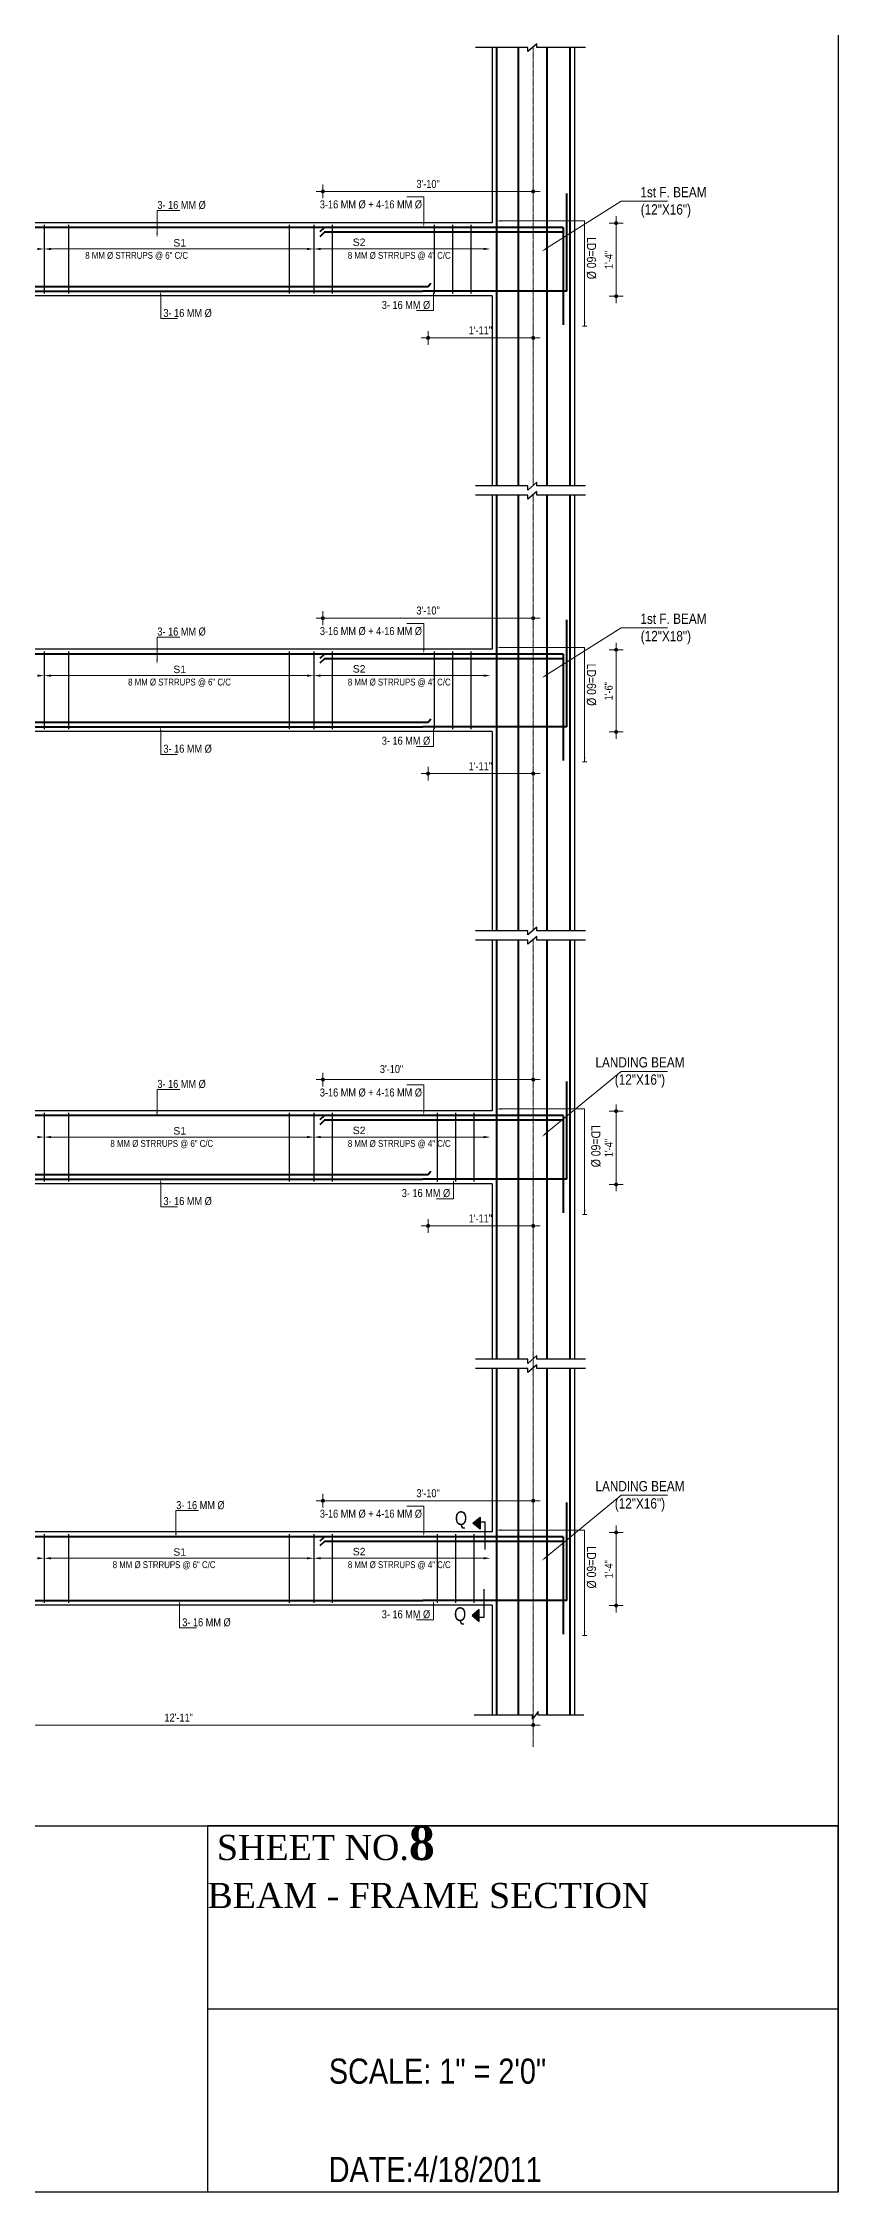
# Model space of a CAD drawing. Header units: inches. Extents: x 57837 to 133168, y 6972 to 27776.
# Drawn here: x 75823 to 76519, y 12664 to 14545 of the extents above; entities that cross this region are included whole.
import ezdxf

# ---------------------------------------------------------------- set-up
doc = ezdxf.new("R2010")
doc.units = ezdxf.units.IN
doc.header["$MEASUREMENT"] = 0
doc.linetypes.add('CENTER', pattern=[2, 1.25, -0.25, 0.25, -0.25])
doc.linetypes.add('CENTER2', pattern=[1.125, 0.75, -0.125, 0.125, -0.125])
for name, color, linetype, lineweight in [('CENTER', 9, 'CENTER', 5), ('DIM', 2, 'Continuous', 13), ('ROD', 1, 'Continuous', 40), ('STIRRUPS', 4, 'Continuous', 30)]:
    doc.layers.add(name, color=color, linetype=linetype, lineweight=lineweight)
for name, color, linetype in [('elevation', 3, 'Continuous'), ('text', 255, 'Continuous'), ('walls', 32, 'Continuous')]:
    doc.layers.add(name, color=color, linetype=linetype)
doc.styles.add('Arial', font='arial.ttf', dxfattribs={"height": 6.5})
doc.styles.get("Standard").update_dxf_attribs({"font": 'ARIALN.TTF', "height": 7})

msp = doc.modelspace()

# ---------------------------------------------------------------- hatches: boundary and pattern name
at = {"lineweight": 13}
h = msp.add_hatch(color=256, dxfattribs=at)
edge = h.paths.add_edge_path()
edge.add_arc((76068.4, 14414.7), 1.42, 180, 540)
h = msp.add_hatch(color=256, dxfattribs=at)
edge = h.paths.add_edge_path()
edge.add_arc((76252.4, 14414.7), 1.42, 0, 360)
h = msp.add_hatch(color=256, dxfattribs=at)
edge = h.paths.add_edge_path()
edge.add_arc((76325, 14387), 1.42, 90, 450)
h = msp.add_hatch(color=256, dxfattribs=at)
edge = h.paths.add_edge_path()
edge.add_arc((76325, 14323), 1.42, -90, 270)
h = msp.add_hatch(color=256, dxfattribs=at)
edge = h.paths.add_edge_path()
edge.add_arc((76160.4, 14286.6), 1.42, 180, 540)
h = msp.add_hatch(color=256, dxfattribs=at)
edge = h.paths.add_edge_path()
edge.add_arc((76252.4, 14286.6), 1.42, 0, 360)
h = msp.add_hatch(color=256, dxfattribs=at)
edge = h.paths.add_edge_path()
edge.add_arc((76068.4, 14041.4), 1.42, 180, 540)
h = msp.add_hatch(color=256, dxfattribs=at)
edge = h.paths.add_edge_path()
edge.add_arc((76252.4, 14041.4), 1.42, 0, 360)
h = msp.add_hatch(color=256, dxfattribs=at)
edge = h.paths.add_edge_path()
edge.add_arc((76325, 14013.8), 1.42, 90, 450)
h = msp.add_hatch(color=256, dxfattribs=at)
edge = h.paths.add_edge_path()
edge.add_arc((76325, 13941.8), 1.42, -90, 270)
h = msp.add_hatch(color=256, dxfattribs=at)
edge = h.paths.add_edge_path()
edge.add_arc((76160.4, 13905.4), 1.42, 180, 540)
h = msp.add_hatch(color=256, dxfattribs=at)
edge = h.paths.add_edge_path()
edge.add_arc((76252.4, 13905.4), 1.42, 0, 360)
h = msp.add_hatch(color=256, dxfattribs=at)
edge = h.paths.add_edge_path()
edge.add_arc((76068.4, 13637.7), 1.42, 180, 540)
h = msp.add_hatch(color=256, dxfattribs=at)
edge = h.paths.add_edge_path()
edge.add_arc((76252.4, 13637.7), 1.42, 0, 360)
h = msp.add_hatch(color=256, dxfattribs=at)
edge = h.paths.add_edge_path()
edge.add_arc((76325, 13610), 1.42, 90, 450)
h = msp.add_hatch(color=256, dxfattribs=at)
edge = h.paths.add_edge_path()
edge.add_arc((76325, 13546), 1.42, -90, 270)
h = msp.add_hatch(color=256, dxfattribs=at)
edge = h.paths.add_edge_path()
edge.add_arc((76160.4, 13509.7), 1.42, 180, 540)
h = msp.add_hatch(color=256, dxfattribs=at)
edge = h.paths.add_edge_path()
edge.add_arc((76252.4, 13509.7), 1.42, 0, 360)
h = msp.add_hatch(color=256, dxfattribs=at)
edge = h.paths.add_edge_path()
edge.add_arc((76068.4, 13269.2), 1.42, 180, 540)
h = msp.add_hatch(color=256, dxfattribs=at)
edge = h.paths.add_edge_path()
edge.add_arc((76252.4, 13269.2), 1.42, 0, 360)
h = msp.add_hatch(color=256, dxfattribs=at)
edge = h.paths.add_edge_path()
edge.add_arc((76325, 13241.5), 1.42, 90, 450)
h = msp.add_hatch(color=256, dxfattribs=at)
edge = h.paths.add_edge_path()
edge.add_arc((76325, 13177.5), 1.42, -90, 270)
h = msp.add_hatch(color=256, dxfattribs=at)
edge = h.paths.add_edge_path()
edge.add_arc((76252.4, 13073), 1.42, 0, 360)
at = {"layer": 'text'}
for points in [[(76199.7, 13249.6), (76206, 13254.8), (76206, 13244.4)], [(76198.9, 13168.9), (76205.2, 13163.7), (76205.2, 13174.1)]]:
    msp.add_hatch(color=256, dxfattribs=at).paths.add_polyline_path(points)

# ---------------------------------------------------------------- linework, layer by layer
at = {"color": 1}
for p, q in [((76519.2, 16390.9), (76519.2, 12664.4)), ((76519.2, 12664.4), (73178.2, 12664.4))]:
    msp.add_line(p, q, dxfattribs=at)
for p, q in [((76216.4, 14540.7), (76216.4, 14387.4)), ((76288.4, 14541.1), (76288.4, 14323.4)), ((76288.4, 14541.1), (76288.4, 14387.4)), ((76288.4, 14540.7), (76288.4, 14387.4)), ((76168.5, 14387.4), (75668.4, 14387.4)), ((76216.4, 14387.4), (76168.5, 14387.4)), ((76216.4, 14323.4), (75668.4, 14323.4)), ((76216.4, 14323.4), (76216.4, 14157.1)), ((76288.4, 14323.4), (76288.4, 14157.1)), ((76216.4, 14149), (76216.4, 14014.2)), ((76288.4, 14149.3), (76288.4, 13942.2)), ((76288.4, 14149.3), (76288.4, 14014.2)), ((76288.4, 14149), (76288.4, 14014.2)), ((76168.5, 14014.2), (75668.4, 14014.2)), ((76216.4, 14014.2), (76168.5, 14014.2)), ((76216.4, 13942.2), (75668.4, 13942.2)), ((76216.4, 13942.2), (76216.4, 13767.9)), ((76288.4, 13942.2), (76288.4, 13767.9)), ((76216.4, 13759.7), (76216.4, 13610.5)), ((76288.4, 13759.7), (76288.4, 13546.5)), ((76288.4, 13759.7), (76288.4, 13610.5)), ((76288.4, 13759.7), (76288.4, 13610.5)), ((76168.5, 13610.5), (75668.4, 13610.5)), ((76216.4, 13610.5), (76168.5, 13610.5)), ((76216.4, 13546.5), (75668.4, 13546.5)), ((76216.4, 13546.5), (76216.4, 13393)), ((76288.4, 13546.5), (76288.4, 13393)), ((76216.4, 13384.9), (76216.4, 13242)), ((76288.4, 13384.9), (76288.4, 13178)), ((76288.4, 13384.9), (76288.4, 13242)), ((76288.4, 13384.9), (76288.4, 13242)), ((76168.5, 13242), (75668.4, 13242)), ((76216.4, 13242), (76168.5, 13242)), ((76216.4, 13178), (75668.4, 13178)), ((76216.4, 13178), (76216.4, 13081.6)), ((76288.4, 13178), (76288.4, 13081.6)), ((73178.2, 12984.9), (76519.2, 12984.9)), ((76519.2, 12984.9), (75967.3, 12984.9)), ((75967.3, 12984.9), (75967.3, 12664.4)), ((76519.2, 12664.4), (76519.2, 12984.9)), ((76519.2, 12824.3), (75967.3, 12824.3)), ((76519.2, 12664.4), (76519.2, 12824.3))]:
    msp.add_line(p, q)
at = {"lineweight": 13}
for p, q in [((76074.4, 14414.7), (76062.4, 14414.7)), ((76068.4, 14408.7), (76068.4, 14420.7)), ((76246.4, 14414.7), (76258.4, 14414.7)), ((76252.4, 14420.7), (76252.4, 14408.7)), ((76319, 14387), (76331, 14387)), ((76325, 14381), (76325, 14393)), ((76325, 14329), (76325, 14317)), ((76331, 14323), (76319, 14323)), ((76160.4, 14280.6), (76160.4, 14292.6)), ((76252.4, 14292.6), (76252.4, 14280.6)), ((76166.4, 14286.6), (76154.4, 14286.6)), ((76246.4, 14286.6), (76258.4, 14286.6)), ((76068.4, 14035.4), (76068.4, 14047.4)), ((76252.4, 14047.4), (76252.4, 14035.4)), ((76074.4, 14041.4), (76062.4, 14041.4)), ((76246.4, 14041.4), (76258.4, 14041.4)), ((76319, 14013.8), (76331, 14013.8)), ((76325, 14007.8), (76325, 14019.8)), ((76331, 13941.8), (76319, 13941.8)), ((76325, 13947.8), (76325, 13935.8)), ((76166.4, 13905.4), (76154.4, 13905.4)), ((76160.4, 13899.4), (76160.4, 13911.4)), ((76246.4, 13905.4), (76258.4, 13905.4)), ((76252.4, 13911.4), (76252.4, 13899.4)), ((76074.4, 13637.7), (76062.4, 13637.7)), ((76068.4, 13631.7), (76068.4, 13643.7)), ((76246.4, 13637.7), (76258.4, 13637.7)), ((76252.4, 13643.7), (76252.4, 13631.7)), ((76325, 13604), (76325, 13616)), ((76319, 13610), (76331, 13610)), ((76331, 13546), (76319, 13546)), ((76325, 13552), (76325, 13540)), ((76166.4, 13509.7), (76154.4, 13509.7)), ((76160.4, 13503.7), (76160.4, 13515.7)), ((76246.4, 13509.7), (76258.4, 13509.7)), ((76252.4, 13515.7), (76252.4, 13503.7)), ((76068.4, 13263.2), (76068.4, 13275.2)), ((76252.4, 13275.2), (76252.4, 13263.2)), ((76074.4, 13269.2), (76062.4, 13269.2)), ((76246.4, 13269.2), (76258.4, 13269.2)), ((76319, 13241.5), (76331, 13241.5)), ((76325, 13235.5), (76325, 13247.5)), ((76325, 13183.5), (76325, 13171.5)), ((76331, 13177.5), (76319, 13177.5)), ((76246.4, 13073), (76258.4, 13073)), ((76252.4, 13079), (76252.4, 13067))]:
    msp.add_line(p, q, dxfattribs=at)
for centre in [(76068.4, 14414.7), (76252.4, 14414.7), (76325, 14387), (76325, 14323), (76160.4, 14286.6), (76252.4, 14286.6), (76068.4, 14041.4), (76252.4, 14041.4), (76325, 14013.8), (76325, 13941.8), (76160.4, 13905.4), (76252.4, 13905.4), (76068.4, 13637.7), (76252.4, 13637.7), (76325, 13610), (76325, 13546), (76160.4, 13509.7), (76252.4, 13509.7), (76068.4, 13269.2), (76252.4, 13269.2), (76325, 13241.5), (76325, 13177.5), (76252.4, 13073)]:
    msp.add_circle(centre, 1.42, dxfattribs=at)
at = {"layer": 'CENTER', "linetype": 'CENTER2', "lineweight": 5}
for p, q in [((76252.4, 14541.2), (76252.4, 14157.6)), ((76252.4, 14149.4), (76252.4, 13768.3)), ((76252.4, 13760.2), (76252.4, 13053.9))]:
    msp.add_line(p, q, dxfattribs=at)
at = {"layer": 'DIM'}
for p, q in [((76072.4, 14414.7), (76248.4, 14414.7)), ((76325, 14383), (76325, 14327)), ((76248.4, 14286.6), (76164.4, 14286.6)), ((76072.4, 14041.4), (76248.4, 14041.4)), ((76325, 14009.8), (76325, 13945.8)), ((76248.4, 13905.4), (76164.4, 13905.4)), ((76072.4, 13637.7), (76248.4, 13637.7)), ((76325, 13606), (76325, 13550)), ((76248.4, 13509.7), (76164.4, 13509.7)), ((76072.4, 13269.2), (76248.4, 13269.2)), ((76325, 13237.5), (76325, 13181.5)), ((76248.4, 13073), (75636.4, 13073))]:
    msp.add_line(p, q, dxfattribs=at)
at = {"layer": 'DIM', "ltscale": 3, "extrusion": (0, 0, -1)}
for p, q in [((76156.6, 14410.1), (76141.8, 14410.1)), ((76156.6, 14387.6), (76156.6, 14410.1)), ((76224.4, 14389), (76297.4, 14389)), ((76297.4, 14389), (76297.4, 14296.8)), ((75926.4, 14323.5), (75926.4, 14303.5)), ((75926.4, 14303.5), (75941.2, 14303.5)), ((76156.6, 14036.8), (76141.8, 14036.8)), ((76156.6, 14014.3), (76156.6, 14036.8)), ((76224.4, 14015.7), (76297.4, 14015.7)), ((76297.4, 14015.7), (76297.4, 13915.6)), ((75926.4, 13942.2), (75926.4, 13922.2)), ((75926.4, 13922.2), (75941.2, 13922.2)), ((76156.6, 13633.1), (76141.8, 13633.1)), ((76156.6, 13610.6), (76156.6, 13633.1)), ((76224.4, 13612), (76297.4, 13612)), ((76297.4, 13612), (76297.4, 13519.8)), ((75926.4, 13546.5), (75926.4, 13526.5)), ((75926.4, 13526.5), (75941.2, 13526.5)), ((76156.6, 13264.6), (76141.8, 13264.6)), ((76156.6, 13242.1), (76156.6, 13264.6)), ((76224.4, 13243.5), (76297.4, 13243.5)), ((76297.4, 13243.5), (76297.4, 13151.3)), ((75942.9, 13178), (75942.9, 13158)), ((75942.9, 13158), (75957.7, 13158))]:
    msp.add_line(p, q, dxfattribs=at)
at = {"layer": 'DIM', "lineweight": 13}
for p, q in [((76263.3, 14364.5), (76329.4, 14406.1)), ((76329.4, 14406.1), (76369.9, 14406.1)), ((75923.2, 14378.3), (75923.2, 14398.1)), ((75923.2, 14398.1), (75943.1, 14398.1)), ((76263.3, 13991.2), (76329.4, 14032.8)), ((76329.4, 14032.8), (76369.9, 14032.8)), ((75923.2, 14005.1), (75923.2, 14024.8)), ((75923.2, 14024.8), (75943.1, 14024.8)), ((76263, 13590.2), (76329.4, 13644.9)), ((76329.4, 13644.9), (76369.9, 13644.9)), ((75923.2, 13609.4), (75923.2, 13629.1)), ((75923.2, 13629.1), (75943.1, 13629.1)), ((76263, 13219.4), (76329.4, 13274.1)), ((76329.4, 13274.1), (76369.9, 13274.1)), ((75939.7, 13240.9), (75939.7, 13260.6)), ((75939.7, 13260.6), (75959.6, 13260.6))]:
    msp.add_line(p, q, dxfattribs=at)
at = {"layer": 'DIM', "lineweight": 9}
for p, q in [((76054.4, 14364.4), (75830.4, 14364.4)), ((76209, 14364.4), (76066.4, 14364.4)), ((76054.4, 13991.1), (75830.4, 13991.1)), ((76209, 13991.1), (76066.4, 13991.1)), ((76054.4, 13587.4), (75830.4, 13587.4)), ((76209, 13587.4), (76066.4, 13587.4)), ((76054.4, 13218.9), (75830.4, 13218.9)), ((76209, 13218.9), (76066.4, 13218.9))]:
    msp.add_line(p, q, dxfattribs=at)
at = {"layer": 'DIM', "ltscale": 3}
for p, q in [((76165.2, 14310.5), (76150.4, 14310.5)), ((76165.2, 14323.5), (76165.2, 14310.5)), ((76297.4, 14300.8), (76297.4, 14318.1)), ((76299.3, 14296.8), (76295.4, 14296.8)), ((76165.2, 13942.2), (76165.2, 13929.2)), ((76297.4, 13919.6), (76297.4, 13936.8)), ((76165.2, 13929.2), (76150.4, 13929.2)), ((76299.3, 13915.6), (76295.4, 13915.6)), ((76182.7, 13546.5), (76182.7, 13533.5)), ((76297.4, 13523.8), (76297.4, 13541.1)), ((76182.7, 13533.5), (76167.9, 13533.5)), ((76299.3, 13519.8), (76295.4, 13519.8)), ((76165.2, 13165), (76150.4, 13165)), ((76165.2, 13178), (76165.2, 13165)), ((76297.4, 13155.3), (76297.4, 13172.6)), ((76299.3, 13151.3), (76295.4, 13151.3))]:
    msp.add_line(p, q, dxfattribs=at)
at = {"layer": 'DIM', "ltscale": 3, "extrusion": (0, 0, -1)}
for points in [[(-76156, 14387.6), (-76156.6, 14383.6), (-76157.3, 14387.6)], [(-76224.4, 14389.6), (-76220.4, 14389), (-76224.4, 14388.3)], [(-75927, 14323.5), (-75926.4, 14327.5), (-75925.7, 14323.5)], [(-76156, 14014.3), (-76156.6, 14010.3), (-76157.3, 14014.3)], [(-76224.4, 14016.4), (-76220.4, 14015.7), (-76224.4, 14015.1)], [(-75927, 13942.2), (-75926.4, 13946.2), (-75925.7, 13942.2)], [(-76224.4, 13612.7), (-76220.4, 13612), (-76224.4, 13611.3)], [(-76156, 13610.6), (-76156.6, 13606.6), (-76157.3, 13610.6)], [(-75927, 13546.5), (-75926.4, 13550.5), (-75925.7, 13546.5)], [(-76156, 13242.1), (-76156.6, 13238.1), (-76157.3, 13242.1)], [(-76224.4, 13244.2), (-76220.4, 13243.5), (-76224.4, 13242.8)], [(-75943.5, 13178), (-75942.9, 13182), (-75942.2, 13178)]]:
    msp.add_solid(points, dxfattribs=at)
at = {"layer": 'DIM'}
for points in [[(75818.4, 14365.4), (75818.4, 14363.4), (75824.4, 14364.4)], [(75830.4, 14365.4), (75830.4, 14363.4), (75824.4, 14364.4)], [(76054.4, 14365.4), (76054.4, 14363.4), (76060.4, 14364.4)], [(76066.4, 14365.4), (76066.4, 14363.4), (76060.4, 14364.4)], [(76209, 14365.4), (76209, 14363.4), (76215, 14364.4)], [(75818.4, 13992.1), (75818.4, 13990.1), (75824.4, 13991.1)], [(75830.4, 13992.1), (75830.4, 13990.1), (75824.4, 13991.1)], [(76054.4, 13992.1), (76054.4, 13990.1), (76060.4, 13991.1)], [(76066.4, 13992.1), (76066.4, 13990.1), (76060.4, 13991.1)], [(76209, 13992.1), (76209, 13990.1), (76215, 13991.1)], [(75818.4, 13588.4), (75818.4, 13586.4), (75824.4, 13587.4)], [(75830.4, 13588.4), (75830.4, 13586.4), (75824.4, 13587.4)], [(76054.4, 13588.4), (76054.4, 13586.4), (76060.4, 13587.4)], [(76066.4, 13588.4), (76066.4, 13586.4), (76060.4, 13587.4)], [(76209, 13588.4), (76209, 13586.4), (76215, 13587.4)], [(75818.4, 13219.9), (75818.4, 13217.9), (75824.4, 13218.9)], [(75830.4, 13219.9), (75830.4, 13217.9), (75824.4, 13218.9)], [(76054.4, 13219.9), (76054.4, 13217.9), (76060.4, 13218.9)], [(76066.4, 13219.9), (76066.4, 13217.9), (76060.4, 13218.9)], [(76209, 13219.9), (76209, 13217.9), (76215, 13218.9)]]:
    msp.add_solid(points, dxfattribs=at)
at = {"layer": 'DIM', "lineweight": 13}
for points in [[(75923.9, 14378.3), (75923.2, 14374.3), (75922.6, 14378.3)], [(76263.6, 14363.9), (76259.9, 14362.3), (76262.9, 14365)], [(75923.9, 14005.1), (75923.2, 14001.1), (75922.6, 14005.1)], [(76263.6, 13990.7), (76259.9, 13989.1), (76262.9, 13991.8)], [(75923.9, 13609.4), (75923.2, 13605.4), (75922.6, 13609.4)], [(76263.4, 13589.7), (76259.9, 13587.6), (76262.6, 13590.7)], [(75940.4, 13240.9), (75939.7, 13236.9), (75939.1, 13240.9)], [(76263.4, 13218.9), (76259.9, 13216.9), (76262.6, 13219.9)]]:
    msp.add_solid(points, dxfattribs=at)
at = {"layer": 'DIM', "ltscale": 3}
for points in [[(76164.5, 14323.5), (76165.2, 14327.5), (76165.9, 14323.5)], [(76298.1, 14300.8), (76297.4, 14296.8), (76296.7, 14300.8)], [(76164.5, 13942.2), (76165.2, 13946.2), (76165.9, 13942.2)], [(76298.1, 13919.6), (76297.4, 13915.6), (76296.7, 13919.6)], [(76182, 13546.5), (76182.7, 13550.5), (76183.4, 13546.5)], [(76298.1, 13523.8), (76297.4, 13519.8), (76296.7, 13523.8)], [(76164.5, 13178), (76165.2, 13182), (76165.9, 13178)], [(76298.1, 13155.3), (76297.4, 13151.3), (76296.7, 13155.3)]]:
    msp.add_solid(points, dxfattribs=at)
at = {"layer": 'elevation'}
for p, q in [((76288.4, 14541.1), (76288.4, 14387.8)), ((76288.4, 14540.7), (76288.4, 14387.4)), ((76288.4, 14149.3), (76288.4, 14014.6)), ((76288.4, 14149), (76288.4, 14014.2)), ((76288.4, 13759.7), (76288.4, 13610.8)), ((76288.4, 13759.7), (76288.4, 13610.5)), ((76288.4, 13384.9), (76288.4, 13242.3)), ((76288.4, 13384.9), (76288.4, 13242))]:
    msp.add_line(p, q, dxfattribs=at)
at = {"layer": 'ROD'}
for p, q in [((76220.4, 14540.7), (76220.4, 14157.1)), ((76239.3, 14540.7), (76239.3, 14157.1)), ((76264.3, 14540.7), (76264.3, 14157.1)), ((76284.4, 14540.7), (76284.4, 14157.1)), ((76281.7, 14327.6), (76281.7, 14413)), ((76278.6, 14383.2), (75632.4, 14383.2)), ((76069.9, 14383.2), (76065.8, 14379.3)), ((76069.9, 14379), (76065.8, 14375.1)), ((76278.6, 14383.2), (76069.9, 14383.2)), ((76278.6, 14379), (76069.9, 14379)), ((76278.7, 14383.2), (76278.7, 14298)), ((75604.9, 14327.4), (76155.8, 14327.4)), ((76160.4, 14331.4), (75724.4, 14331.4)), ((76281.7, 14327.6), (76155.8, 14327.4)), ((76162.7, 14334.1), (76160.4, 14331.4)), ((76220.4, 14149), (76220.4, 13767.9)), ((76239.3, 14148.9), (76239.3, 13767.8)), ((76264.3, 14148.9), (76264.3, 13767.8)), ((76284.4, 14149), (76284.4, 13767.9)), ((76281.7, 13946.3), (76281.7, 14039.8)), ((76278.6, 14010), (75632.4, 14010)), ((76069.9, 14010), (76065.8, 14006.1)), ((76278.6, 14010), (76069.9, 14010)), ((76278.7, 14010), (76278.7, 13916.8)), ((76069.9, 14005.8), (76065.8, 14001.9)), ((76278.6, 14005.8), (76069.9, 14005.8)), ((76162.7, 13952.9), (76160.4, 13950.2)), ((75604.9, 13946.2), (76155.8, 13946.2)), ((76160.4, 13950.2), (75724.4, 13950.2)), ((76281.7, 13946.3), (76155.8, 13946.2)), ((76220.4, 13759.7), (76220.4, 13393)), ((76239.3, 13759.7), (76239.3, 13393)), ((76264.3, 13759.7), (76264.3, 13393)), ((76284.4, 13759.7), (76284.4, 13393)), ((76281.7, 13550.6), (76281.7, 13636.1)), ((76278.6, 13606.3), (75632.4, 13606.3)), ((76069.9, 13606.3), (76065.8, 13602.4)), ((76069.9, 13602.1), (76065.8, 13598.2)), ((76278.6, 13606.3), (76069.9, 13606.3)), ((76278.6, 13602.1), (76069.9, 13602.1)), ((76278.7, 13606.3), (76278.7, 13521)), ((76162.8, 13557.2), (76160.5, 13554.4)), ((75603.4, 13550.5), (76155.8, 13550.5)), ((76160.5, 13554.4), (75724.4, 13554.4)), ((76281.7, 13550.6), (76155.8, 13550.5)), ((76220.4, 13384.9), (76220.4, 13081.6)), ((76239.3, 13384.9), (76239.3, 13081.6)), ((76264.3, 13384.9), (76264.3, 13081.6)), ((76284.4, 13384.9), (76284.4, 13081.6)), ((76281.7, 13182.1), (76281.7, 13267.6)), ((76278.6, 13237.8), (75603.4, 13237.8)), ((76069.9, 13237.8), (76065.8, 13233.9)), ((76278.6, 13237.8), (76069.9, 13237.8)), ((76278.7, 13237.8), (76278.7, 13152.5)), ((76069.9, 13233.6), (76065.8, 13229.7)), ((76278.6, 13233.6), (76069.9, 13233.6)), ((75603.4, 13182), (76155.8, 13182)), ((76281.7, 13182.1), (76155.8, 13182))]:
    msp.add_line(p, q, dxfattribs=at)
at = {"layer": 'STIRRUPS'}
for p, q in [((75824.4, 14385.5), (75824.4, 14325.5)), ((75824.4, 14385.5), (75824.4, 14325.5)), ((75845.8, 14385.5), (75845.8, 14325.5)), ((75845.8, 14385.5), (75845.8, 14325.5)), ((76038.9, 14385.5), (76038.9, 14325.5)), ((76038.9, 14385.5), (76038.9, 14325.5)), ((76060.4, 14385.5), (76060.4, 14325.5)), ((76060.4, 14385.5), (76060.4, 14325.5)), ((76076.4, 14385.5), (76076.4, 14325.5)), ((76165.8, 14385.5), (76165.8, 14325.5)), ((76181.8, 14385.5), (76181.8, 14325.5)), ((76197.8, 14385.5), (76197.8, 14325.5)), ((75824.4, 14012.2), (75824.4, 13944.2)), ((75824.4, 14012.2), (75824.4, 13944.2)), ((75845.8, 14012.2), (75845.8, 13944.2)), ((75845.8, 14012.2), (75845.8, 13944.2)), ((76038.9, 14012.2), (76038.9, 13944.2)), ((76038.9, 14012.2), (76038.9, 13944.2)), ((76060.4, 14012.2), (76060.4, 13944.2)), ((76060.4, 14012.2), (76060.4, 13944.2)), ((76076.4, 14012.2), (76076.4, 13944.2)), ((76165.8, 14012.2), (76165.8, 13944.2)), ((76181.8, 14012.3), (76181.8, 13944.3)), ((76197.8, 14012.3), (76197.8, 13944.3)), ((75824.4, 13608.5), (75824.4, 13548.5)), ((75824.4, 13608.5), (75824.4, 13548.5)), ((75845.8, 13608.5), (75845.8, 13548.5)), ((75845.8, 13608.5), (75845.8, 13548.5)), ((76038.9, 13608.5), (76038.9, 13548.5)), ((76038.9, 13608.5), (76038.9, 13548.5)), ((76060.4, 13608.5), (76060.4, 13548.5)), ((76060.4, 13608.5), (76060.4, 13548.5)), ((76076.4, 13608.5), (76076.4, 13548.5)), ((76168.3, 13608.5), (76168.3, 13548.5)), ((76184.3, 13608.5), (76184.3, 13548.5)), ((76200.3, 13608.5), (76200.3, 13548.5)), ((75824.4, 13240), (75824.4, 13180)), ((75824.4, 13240), (75824.4, 13180)), ((75845.8, 13240), (75845.8, 13180)), ((75845.8, 13240), (75845.8, 13180)), ((76038.9, 13240), (76038.9, 13180)), ((76038.9, 13240), (76038.9, 13180)), ((76060.4, 13240), (76060.4, 13180)), ((76060.4, 13240), (76060.4, 13180)), ((76076.4, 13240), (76076.4, 13180)), ((76168.3, 13240), (76168.3, 13180)), ((76184.3, 13240), (76184.3, 13180)), ((76200.3, 13240), (76200.3, 13180))]:
    msp.add_line(p, q, dxfattribs=at)
at = {"layer": 'text'}
for p, q in [((76199.7, 13249.6), (76206, 13254.8)), ((76206, 13244.4), (76199.7, 13249.6)), ((76206, 13254.8), (76206, 13244.4)), ((76206, 13250.9), (76208.2, 13250.9)), ((76208.2, 13250.9), (76210.2, 13250.9)), ((76210.2, 13250.9), (76210.2, 13226.7)), ((76209.4, 13167.5), (76209.4, 13191.8)), ((76205.2, 13174.1), (76198.9, 13168.9)), ((76198.9, 13168.9), (76205.2, 13163.7)), ((76205.2, 13163.7), (76205.2, 13174.1)), ((76205.2, 13167.5), (76207.4, 13167.5)), ((76207.4, 13167.5), (76209.4, 13167.5))]:
    msp.add_line(p, q, dxfattribs=at)
at = {"layer": 'walls', "color": 6}
for p, q in [((76247.8, 14540.7), (76202, 14540.7)), ((76255.5, 14543.9), (76247.8, 14537.1)), ((76247.8, 14537.1), (76247.8, 14540.7)), ((76255.5, 14540.7), (76255.5, 14543.9)), ((76298.1, 14540.7), (76255.5, 14540.7)), ((76255.5, 14160.3), (76247.8, 14153.5)), ((76255.5, 14157.1), (76255.5, 14160.3)), ((76247.8, 14157.1), (76202, 14157.1)), ((76247.8, 14149), (76202, 14149)), ((76247.8, 14153.5), (76247.8, 14157.1)), ((76255.5, 14152.2), (76247.8, 14145.4)), ((76247.8, 14145.4), (76247.8, 14149)), ((76298.1, 14157.1), (76255.5, 14157.1)), ((76255.5, 14149), (76255.5, 14152.2)), ((76298.1, 14149), (76255.5, 14149)), ((76247.8, 13767.9), (76202, 13767.9)), ((76255.5, 13771.1), (76247.8, 13764.3)), ((76247.8, 13764.3), (76247.8, 13767.9)), ((76255.5, 13763), (76247.8, 13756.2)), ((76255.5, 13767.9), (76255.5, 13771.1)), ((76298.1, 13767.9), (76255.5, 13767.9)), ((76255.5, 13759.7), (76255.5, 13763)), ((76247.8, 13759.7), (76202, 13759.7)), ((76247.8, 13756.2), (76247.8, 13759.7)), ((76298.1, 13759.7), (76255.5, 13759.7)), ((76247.8, 13393), (76202, 13393)), ((76255.5, 13396.2), (76247.8, 13389.4)), ((76247.8, 13389.4), (76247.8, 13393)), ((76255.5, 13388.1), (76247.8, 13381.3)), ((76255.5, 13393), (76255.5, 13396.2)), ((76298.1, 13393), (76255.5, 13393)), ((76255.5, 13384.9), (76255.5, 13388.1)), ((76247.8, 13384.9), (76202, 13384.9)), ((76247.8, 13381.3), (76247.8, 13384.9)), ((76298.1, 13384.9), (76255.5, 13384.9)), ((76251.8, 13081.6), (76200.6, 13081.6)), ((76256.6, 13084.9), (76251.7, 13078.1)), ((76251.7, 13078.1), (76251.8, 13081.6)), ((76256.6, 13081.6), (76256.6, 13084.9)), ((76296.7, 13081.6), (76256.6, 13081.6))]:
    msp.add_line(p, q, dxfattribs=at)

# ---------------------------------------------------------------- texts
at = {"char_height": 22, "attachment_point": 1}
for s, insert, width in [('{\\fTimes New Roman|b0|i0|c0|p18; SHEET NO.\\fTimes New Roman|b1|i0|c0|p18;\\H1.364x;8\\P\\fTimes New Roman|b0|i0|c0|p18;\\H0.7331x;BEAM - FRAME SECTION}', (75967.3, 12984.9), 458.846), ('SCALE: 1" = 2\'0"', (76073.6, 12781.2), 189.858), ('DATE:4/18/2011', (76073.5, 12695.1), 189.858)]:
    msp.add_mtext(s, dxfattribs=dict(at, insert=insert, width=width))
at = {"layer": 'DIM'}
for s, p in [('3\'-10"', (76150.2, 14417.8)), ('1\'-11"', (76195.9, 14289.7)), ('3\'-10"', (76150.2, 14044.6)), ('1\'-11"', (76195.9, 13908.4)), ('3\'-10"', (76118.2, 13643.4)), ('1\'-11"', (76195.9, 13512.7)), ('3\'-10"', (76150.2, 13272.3)), ('12\'-11"', (75929.7, 13076))]:
    msp.add_text(s, height=7, dxfattribs=at).set_placement(p)
at = {"layer": 'DIM', "style": 'Arial'}
for s, p in [('S1', (75937.5, 14366.5)), ('S2', (76094.5, 14367)), ('S1', (75937.5, 13993.3)), ('S2', (76094.5, 13993.8)), ('S1', (75937.5, 13589.6)), ('S2', (76094.5, 13590)), ('S1', (75937.5, 13221.1)), ('S2', (76094.5, 13221.5))]:
    msp.add_text(s, height=6.5, dxfattribs=at).set_placement(p)
at = {"layer": 'DIM'}
for s, p in [('1\'-4"', (76322, 14346.8)), ('1\'-6"', (76321.9, 13969.5)), ('1\'-4"', (76322, 13569.8)), ('1\'-4"', (76322, 13201.3))]:
    msp.add_text(s, height=7, rotation=90, dxfattribs=at).set_placement(p)
at = {"layer": 'text'}
for s, height, p in [('3- 16 MM Ø', 7, (75923.5, 14399.4)), ('3-16 MM Ø + 4-16 MM Ø', 7, (76065.7, 14399.9)), ('1st F. BEAM', 9, (76346.2, 14409.6)), ('(12"X16")', 9, (76346.5, 14394.5)), ('8 MM Ø STRRUPS @ 6" C/C', 6, (75860.4, 14355.8)), ('8 MM Ø STRRUPS @ 4" C/C', 6, (76090.2, 14355.8)), ('3- 16 MM Ø', 7, (75928.8, 14304.9)), ('3- 16 MM Ø', 7, (76119.9, 14311.9)), ('1st F. BEAM', 9, (76346.2, 14036.4)), ('3- 16 MM Ø', 7, (75923.5, 14026.2)), ('3-16 MM Ø + 4-16 MM Ø', 7, (76065.7, 14026.6)), ('(12"X18")', 9, (76346.5, 14021.2)), ('8 MM Ø STRRUPS @ 6" C/C', 6, (75897.9, 13982.5)), ('8 MM Ø STRRUPS @ 4" C/C', 6, (76090.2, 13982.5)), ('3- 16 MM Ø', 7, (76119.9, 13930.7)), ('3- 16 MM Ø', 7, (75928.8, 13923.7)), ('LANDING BEAM', 9, (76306.9, 13648.3)), ('3- 16 MM Ø', 7, (75923.5, 13630.4)), ('(12"X16")', 9, (76323.8, 13633.2)), ('3-16 MM Ø + 4-16 MM Ø', 7, (76065.7, 13622.9)), ('8 MM Ø STRRUPS @ 6" C/C', 6, (75882.4, 13578.8)), ('8 MM Ø STRRUPS @ 4" C/C', 6, (76090.2, 13578.8)), ('3- 16 MM Ø', 7, (76137.4, 13534.9)), ('3- 16 MM Ø', 7, (75928.8, 13527.9)), ('LANDING BEAM', 9, (76306.9, 13277.5)), ('3- 16 MM Ø', 7, (75940, 13261.9)), ('3-16 MM Ø + 4-16 MM Ø', 7, (76065.7, 13254.4)), ('Q', 12, (76183.9, 13248)), ('(12"X16")', 9, (76323.8, 13262.4)), ('8 MM Ø STRRUPS @ 6" C/C', 6, (75884.4, 13210.3)), ('8 MM Ø STRRUPS @ 4" C/C', 6, (76090.2, 13210.3)), ('3- 16 MM Ø', 7, (75945.3, 13159.4)), ('3- 16 MM Ø', 7, (76119.9, 13166.4)), ('Q', 12, (76183.1, 13164))]:
    msp.add_text(s, height=height, dxfattribs=at).set_placement(p)
for p in [(76299.4, 14374.8), (76299.4, 14001.6), (76303.2, 13597.9), (76299.4, 13229.4)]:
    msp.add_text('LD=60 Ø', height=8, rotation=270, dxfattribs=at).set_placement(p)

doc.saveas('drawing.dxf')
